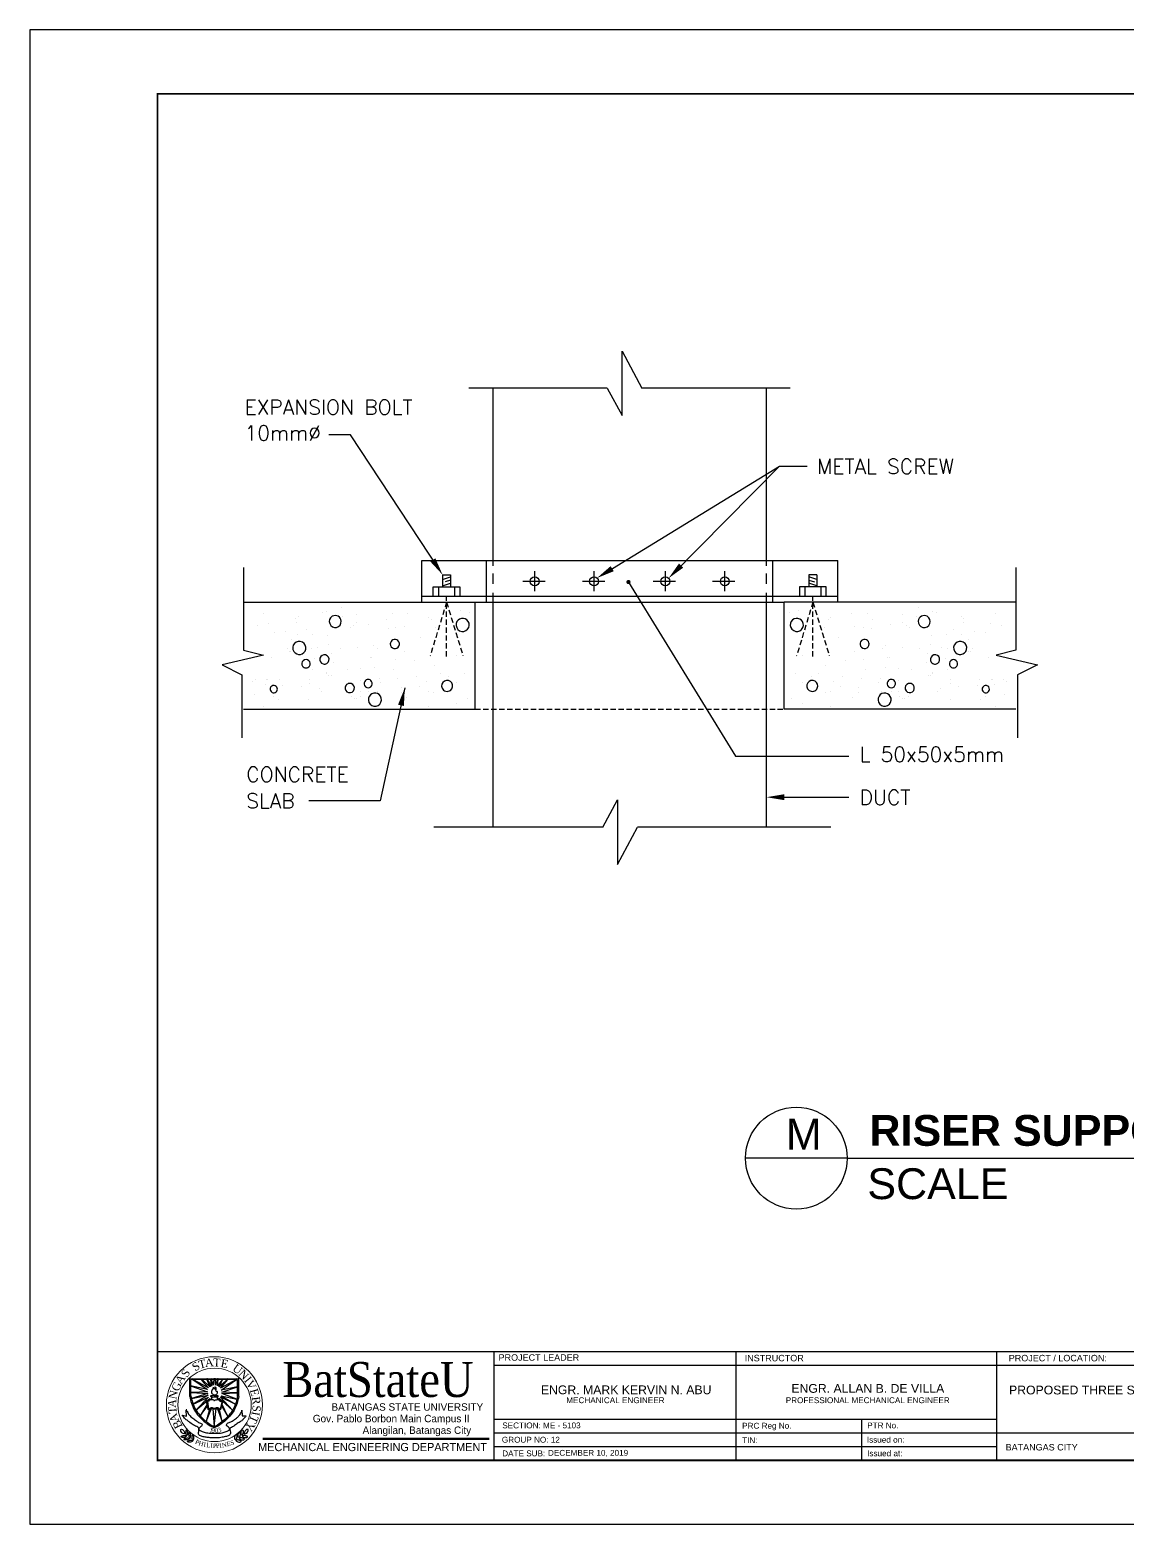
# Model space of a CAD drawing. Header units: millimetres. Extents: x 0 to 27402, y -2 to 21839.
# Drawn here: x -0.1 to 51.6, y 0.2 to 70.6 of the extents above; entities that cross this region are included whole.
import ezdxf
from ezdxf.enums import TextEntityAlignment as Align

# ---------------------------------------------------------------- set-up
doc = ezdxf.new("R2010")
doc.units = ezdxf.units.MM
doc.linetypes.add('HIDDEN', pattern=[0.375, 0.25, -0.125])
for name, color, linetype in [('.1', 1, 'Continuous'), ('HIDDEN', 3, 'HIDDEN'), ('M-NOX-2', 2, 'Continuous'), ('M1', 4, 'Continuous'), ('M2', 2, 'Continuous'), ('M3', 3, 'Continuous'), ('M4', 4, 'Continuous'), ('SHEET', 3, 'Continuous'), ('text', 7, 'Continuous')]:
    doc.layers.add(name, color=color, linetype=linetype)
for name, color, linetype, lineweight in [('stair', 134, 'Continuous', 0), ('texts', 2, 'Continuous', 18), ('WALL', 4, 'Continuous', 30)]:
    doc.layers.add(name, color=color, linetype=linetype, lineweight=lineweight)
doc.styles.add('arial', font='arial.ttf')
doc.styles.add('CGOTHIC', font='GOTHIC.TTF')
doc.styles.add('GARAMOND', font='GARA.TTF')
doc.styles.add('S', font='ROMANS.SHX')
doc.styles.get("Standard").update_dxf_attribs({"font": 'arial.ttf'})

# ---------------------------------------------------------------- blocks, each defined once
blk = doc.blocks.new('AR-1')
blk.add_lwpolyline([(0, 0, 0, 1, 0), (-3, 0, 1, 1, 0)], format="xyseb")

msp = doc.modelspace()

# ---------------------------------------------------------------- linework, layer by layer
at = {"layer": '.1', "color": 0}
for p, q in [((99.163, 70.553), (-0.113, 70.553)), ((-0.113, 70.553), (-0.113, 0.157)), ((-0.113, 0.157), (99.163, 0.157))]:
    msp.add_line(p, q, dxfattribs=at)
at = {"layer": '.1', "linetype": 'Continuous', "ltscale": 0.5}
msp.add_line((33.159, 8.286), (33.159, 3.165), dxfattribs=at)
for p, q in [((38.402, 17.397), (33.606, 17.397)), ((38.402, 17.397), (66.117, 17.397)), ((7.43, 6.163), (7.43, 7.03)), ((8.255, 6.494), (7.457, 6.667)), ((7.457, 6.667), (8.255, 6.391)), ((7.479, 6.198), (7.479, 6.967)), ((8.255, 6.391), (7.506, 6.358)), ((7.506, 6.358), (8.276, 6.304)), ((8.309, 6.57), (7.571, 6.967)), ((7.571, 6.967), (8.255, 6.494)), ((8.01, 6.967), (7.978, 6.933)), ((7.978, 6.933), (8.309, 6.57)), ((8.369, 6.624), (8.01, 6.967)), ((8.26, 6.967), (8.233, 6.967)), ((8.233, 6.967), (8.369, 6.624)), ((8.45, 6.662), (8.26, 6.967)), ((8.45, 6.967), (8.392, 6.949)), ((8.392, 6.949), (8.45, 6.662)), ((8.531, 6.705), (8.45, 6.967)), ((8.553, 6.967), (8.531, 6.705)), ((8.629, 6.967), (8.553, 6.967)), ((8.727, 6.967), (8.629, 6.711)), ((8.629, 6.711), (8.629, 6.967)), ((8.965, 6.967), (8.727, 6.673)), ((8.727, 6.673), (8.765, 6.967)), ((8.765, 6.967), (8.727, 6.967)), ((9.215, 6.967), (8.808, 6.618)), ((8.808, 6.618), (8.965, 6.967)), ((9.627, 6.967), (8.868, 6.564)), ((8.868, 6.564), (9.215, 6.967)), ((8.906, 6.461), (9.627, 6.967)), ((9.677, 6.629), (8.906, 6.461)), ((8.927, 6.38), (9.677, 6.629)), ((9.677, 6.347), (8.927, 6.38)), ((8.938, 6.304), (9.677, 6.347)), ((9.677, 6.191), (9.677, 6.967)), ((9.726, 6.163), (9.741, 7.025)), ((8.276, 6.304), (7.505, 6.069)), ((7.505, 6.069), (8.282, 6.239)), ((8.282, 6.239), (7.58, 5.808)), ((7.58, 5.808), (8.309, 6.141)), ((8.309, 6.141), (7.713, 5.532)), ((7.713, 5.532), (8.363, 6.076)), ((8.227, 5.772), (7.916, 5.257)), ((7.916, 5.257), (8.238, 5.691)), ((8.193, 5.934), (8.271, 5.579)), ((8.253, 5.927), (8.311, 5.596)), ((8.439, 6.149), (8.439, 6.048)), ((8.719, 6.137), (8.719, 6.036)), ((9.435, 5.52), (8.803, 6.092)), ((8.929, 5.898), (8.848, 5.59)), ((9.574, 5.802), (8.868, 6.141)), ((8.868, 6.141), (9.435, 5.52)), ((8.88, 5.573), (8.975, 5.937)), ((8.906, 6.206), (9.574, 5.802)), ((8.906, 6.206), (9.643, 6.038)), ((8.911, 5.724), (9.215, 5.23)), ((9.643, 6.038), (8.938, 6.304)), ((9.215, 5.23), (8.944, 5.794)), ((7.083, 5.284), (7.267, 5.246)), ((7.267, 5.246), (7.256, 5.522)), ((8.198, 4.993), (8.445, 5.61)), ((8.352, 5.556), (8.198, 4.993)), ((8.51, 5.593), (8.578, 4.756)), ((8.578, 4.756), (8.662, 5.599)), ((8.732, 5.593), (8.951, 4.988)), ((8.951, 4.988), (8.83, 5.561)), ((9.875, 5.524), (9.886, 5.254)), ((9.886, 5.254), (10.066, 5.26))]:
    msp.add_line(p, q)
msp.add_circle((36.004, 17.397), 2.398)
at = {"start_tangent": (-1, 0)}
msp.add_spline([(8.571, 6.238), (8.502, 6.275), (8.466, 6.332), (8.466, 6.394), (8.466, 6.442), (8.481, 6.468), (8.495, 6.516), (8.517, 6.511), (8.524, 6.559), (8.539, 6.595), (8.558, 6.568), (8.595, 6.535), (8.624, 6.535), (8.621, 6.573), (8.608, 6.608), (8.611, 6.62), (8.645, 6.59), (8.645, 6.562), (8.651, 6.536), (8.651, 6.507), (8.641, 6.463), (8.667, 6.422), (8.7, 6.423), (8.72, 6.37), (8.714, 6.327), (8.683, 6.268), (8.653, 6.243), (8.615, 6.236), (8.57, 6.236), (8.572, 6.236)], degree=3, dxfattribs=at)
for points in [[(7.43, 6.163), (7.5, 5.863), (7.647, 5.526), (7.847, 5.244), (8.249, 4.881), (8.52, 4.724), (8.575, 4.708)], [(7.479, 6.198), (7.549, 5.897), (7.696, 5.561), (7.896, 5.279), (8.298, 4.916), (8.569, 4.758), (8.624, 4.742)], [(8.193, 5.934), (8.192, 5.973), (8.249, 5.981), (8.311, 6.005), (8.387, 6.042), (8.439, 6.048), (8.439, 6.071)], [(8.311, 5.596), (8.366, 5.596), (8.375, 5.619), (8.413, 5.64), (8.477, 5.654), (8.538, 5.625), (8.575, 5.619), (8.625, 5.622), (8.662, 5.64), (8.717, 5.645), (8.752, 5.643), (8.784, 5.619), (8.801, 5.605), (8.848, 5.59)], [(9.677, 6.198), (9.606, 5.897), (9.46, 5.561), (9.259, 5.279), (8.857, 4.916), (8.586, 4.758), (8.532, 4.742)], [(9.726, 6.163), (9.655, 5.863), (9.509, 5.526), (9.308, 5.244), (8.906, 4.881), (8.635, 4.724), (8.581, 4.708)], [(8.973, 5.932), (8.961, 5.976), (8.9, 5.961), (8.865, 5.979), (8.839, 6.01), (8.802, 6.034), (8.77, 6.057), (8.719, 6.057)], [(8.271, 5.579), (8.32, 5.543), (8.372, 5.556), (8.407, 5.593), (8.445, 5.61), (8.497, 5.61), (8.538, 5.601), (8.578, 5.581), (8.645, 5.595), (8.685, 5.607), (8.732, 5.593), (8.83, 5.561), (8.88, 5.573)], [(7.164, 4.416), (7.055, 4.455), (7.005, 4.532), (6.999, 4.609), (7.008, 4.622), (7.075, 4.615), (7.142, 4.555), (7.168, 4.497), (7.176, 4.442), (7.176, 4.414), (7.169, 4.414), (7.155, 4.429), (7.153, 4.429)], [(7.27, 4.304), (7.208, 4.258), (7.121, 4.239), (7.066, 4.241), (7.023, 4.268), (7.021, 4.285), (7.063, 4.312), (7.105, 4.328), (7.157, 4.336), (7.177, 4.342), (7.216, 4.331), (7.267, 4.303), (7.269, 4.297)], [(7.408, 4.186), (7.347, 4.139), (7.259, 4.121), (7.204, 4.123), (7.161, 4.149), (7.159, 4.167), (7.202, 4.194), (7.244, 4.209), (7.295, 4.217), (7.315, 4.223), (7.354, 4.213), (7.405, 4.185), (7.407, 4.178)], [(7.297, 4.341), (7.325, 4.413), (7.318, 4.502), (7.301, 4.554), (7.263, 4.589), (7.246, 4.585), (7.232, 4.537), (7.228, 4.492), (7.235, 4.441), (7.235, 4.42), (7.256, 4.385), (7.297, 4.344), (7.304, 4.344)], [(7.436, 4.222), (7.463, 4.294), (7.456, 4.384), (7.439, 4.436), (7.401, 4.47), (7.384, 4.466), (7.37, 4.418), (7.367, 4.374), (7.374, 4.322), (7.374, 4.301), (7.394, 4.267), (7.436, 4.226), (7.442, 4.226)], [(7.587, 4.115), (7.614, 4.187), (7.607, 4.277), (7.59, 4.328), (7.552, 4.363), (7.535, 4.359), (7.521, 4.311), (7.518, 4.266), (7.525, 4.215), (7.525, 4.194), (7.545, 4.16), (7.587, 4.118), (7.594, 4.118)], [(9.565, 4.132), (9.54, 4.205), (9.551, 4.294), (9.57, 4.345), (9.609, 4.378), (9.626, 4.373), (9.638, 4.325), (9.64, 4.28), (9.631, 4.229), (9.63, 4.208), (9.608, 4.175), (9.565, 4.135), (9.558, 4.135)], [(9.72, 4.232), (9.696, 4.306), (9.706, 4.395), (9.726, 4.446), (9.765, 4.478), (9.782, 4.474), (9.794, 4.426), (9.795, 4.381), (9.786, 4.329), (9.785, 4.309), (9.763, 4.275), (9.72, 4.236), (9.713, 4.236)], [(9.746, 4.195), (9.805, 4.146), (9.892, 4.123), (9.947, 4.123), (9.992, 4.148), (9.994, 4.165), (9.953, 4.194), (9.911, 4.212), (9.86, 4.222), (9.841, 4.228), (9.801, 4.22), (9.749, 4.194), (9.747, 4.187)], [(9.863, 4.345), (9.839, 4.418), (9.849, 4.508), (9.869, 4.558), (9.908, 4.591), (9.925, 4.587), (9.937, 4.538), (9.938, 4.493), (9.929, 4.442), (9.928, 4.422), (9.906, 4.388), (9.863, 4.348), (9.856, 4.349)], [(9.889, 4.308), (9.948, 4.258), (10.035, 4.236), (10.09, 4.236), (10.135, 4.261), (10.137, 4.278), (10.096, 4.307), (10.054, 4.324), (10.003, 4.334), (9.984, 4.341), (9.944, 4.332), (9.892, 4.306), (9.89, 4.3)], [(9.999, 4.414), (10.11, 4.449), (10.163, 4.524), (10.173, 4.6), (10.164, 4.614), (10.097, 4.61), (10.028, 4.553), (9.999, 4.495), (9.989, 4.441), (9.988, 4.413), (9.994, 4.413), (10.009, 4.427), (10.011, 4.427)], [(7.56, 4.079), (7.498, 4.032), (7.41, 4.013), (7.356, 4.015), (7.312, 4.042), (7.31, 4.06), (7.353, 4.086), (7.395, 4.102), (7.446, 4.11), (7.466, 4.116), (7.505, 4.106), (7.556, 4.078), (7.558, 4.071)], [(9.59, 4.094), (9.65, 4.045), (9.737, 4.023), (9.791, 4.022), (9.836, 4.047), (9.838, 4.065), (9.797, 4.093), (9.756, 4.111), (9.705, 4.121), (9.685, 4.127), (9.646, 4.119), (9.594, 4.093), (9.591, 4.086)]]:
    msp.add_spline(points, degree=3)
for points, end_tangent in [([(8.253, 5.927), (8.329, 5.967), (8.381, 6.014), (8.433, 6.028), (8.485, 6.034), (8.538, 6.014), (8.558, 5.987), (8.578, 5.973), (8.607, 5.999), (8.674, 6.014), (8.738, 6.025), (8.807, 5.993), (8.854, 5.947), (8.912, 5.927), (8.929, 5.935), (8.929, 5.898)], (0, -1)), ([(8.426, 6.218), (8.513, 6.214), (8.605, 6.21), (8.666, 6.211), (8.72, 6.217), (8.75, 6.215), (8.751, 6.186), (8.751, 6.162), (8.74, 6.14), (8.715, 6.137), (8.665, 6.132), (8.577, 6.132), (8.472, 6.13), (8.446, 6.145), (8.416, 6.164), (8.424, 6.22), (8.424, 6.226)], (-1, 0))]:
    msp.add_spline(points, degree=3, dxfattribs=dict(end_tangent=end_tangent))
for points, knots in [([(10.066, 5.26), (10.07, 5.26), (10.095, 5.255), (9.957, 5.126), (9.873, 5.015), (9.7, 4.92), (9.541, 4.813), (9.425, 4.719), (9.3, 4.678), (9.325, 4.548), (9.356, 4.444), (9.283, 4.316), (9.131, 4.288), (8.933, 4.236), (8.69, 4.218), (8.453, 4.212), (8.241, 4.244), (8.055, 4.264), (7.921, 4.312), (7.848, 4.367), (7.822, 4.417), (7.843, 4.505), (7.862, 4.593), (7.832, 4.744), (7.616, 4.789), (7.452, 4.928), (7.3, 5.046), (7.169, 5.135), (7.125, 5.222), (7.053, 5.29), (7.081, 5.286), (7.111, 5.279)], [1.525096, 1.525096, 1.525096, 1.525096, 1.532073, 1.584612, 1.633558, 1.698069, 1.768711, 1.823631, 1.856154, 1.874433, 1.942755, 1.959564, 2.013837, 2.081716, 2.168665, 2.253261, 2.318126, 2.380396, 2.439479, 2.4572, 2.470092, 2.492272, 2.543518, 2.560297, 2.639259, 2.721631, 2.780104, 2.832648, 2.871086, 2.885372, 2.911145, 2.911145, 2.911145, 2.911145]), ([(7.272, 5.551), (7.222, 5.551), (7.345, 5.388), (7.402, 5.275), (7.558, 5.136), (7.733, 5.034), (7.847, 4.918), (8.03, 4.889), (7.987, 4.796), (7.939, 4.746), (7.876, 4.708), (7.826, 4.61), (7.981, 4.522), (8.158, 4.471), (8.376, 4.433), (8.555, 4.436), (8.766, 4.432), (9.001, 4.46), (9.196, 4.539), (9.302, 4.602), (9.303, 4.671), (9.245, 4.712), (9.209, 4.763), (9.143, 4.798), (9.163, 4.866), (9.223, 4.938), (9.361, 4.96), (9.505, 5.062), (9.641, 5.156), (9.743, 5.259), (9.806, 5.353), (9.861, 5.423), (9.875, 5.512), (9.875, 5.524)], [0, 0, 0, 0, 0.050157, 0.09733, 0.169415, 0.238469, 0.297382, 0.34519, 0.361609, 0.384753, 0.415402, 0.43521, 0.480082, 0.549086, 0.637593, 0.692397, 0.728181, 0.847546, 0.920378, 0.94488, 0.959291, 0.979722, 1.010309, 1.023969, 1.046254, 1.066064, 1.119081, 1.173808, 1.241086, 1.282544, 1.318293, 1.350594, 1.379885, 1.379885, 1.379885, 1.379885]), ([(7.256, 5.545), (7.261, 5.55), (7.269, 5.554), (7.282, 5.553), (7.284, 5.553)], [3.04846765, 3.04846765, 3.04846765, 3.04846765, 3.05886904, 3.06079098, 3.06079098, 3.06079098, 3.06079098]), ([(8.551, 5.088), (8.563, 5.086), (8.584, 5.083), (8.599, 5.084), (8.611, 5.088)], [0, 0, 0, 0, 0.01145534, 0.02007474, 0.02007474, 0.02007474, 0.02007474]), ([(8.551, 5.067), (8.563, 5.065), (8.584, 5.062), (8.599, 5.064), (8.611, 5.067)], [0, 0, 0, 0, 0.01145534, 0.02007474, 0.02007474, 0.02007474, 0.02007474]), ([(8.556, 5.019), (8.566, 5.02), (8.583, 5.023), (8.596, 5.022), (8.604, 5.02)], [0.00178548, 0.00178548, 0.00178548, 0.00178548, 0.01145534, 0.01823656, 0.01823656, 0.01823656, 0.01823656]), ([(8.558, 4.998), (8.568, 5), (8.583, 5.002), (8.595, 5.001), (8.602, 5)], [0.00231179, 0.00231179, 0.00231179, 0.00231179, 0.01145534, 0.0176246, 0.0176246, 0.0176246, 0.0176246])]:
    msp.add_open_spline(points, degree=3, knots=knots)
at = {"layer": 'HIDDEN'}
for p, q in [((19.523, 41.029), (19.523, 43.871)), ((36.787, 41.029), (36.787, 43.871)), ((19.523, 43.591), (18.754, 41.067)), ((19.523, 43.591), (20.291, 41.067)), ((36.787, 43.591), (36.019, 41.067)), ((36.787, 43.591), (37.555, 41.067)), ((20.875, 38.551), (35.435, 38.551))]:
    msp.add_line(p, q, dxfattribs=at)
at = {"layer": 'M1'}
for p, q in [((27.794, 52.38), (27.794, 55.421)), ((27.794, 55.421), (28.729, 53.671)), ((27.092, 53.671), (20.565, 53.671)), ((27.092, 53.671), (27.794, 52.38)), ((35.712, 53.671), (28.729, 53.671)), ((14.993, 51.477), (13.975, 51.477)), ((19.184, 45.112), (14.993, 51.477)), ((26.85, 44.876), (35.213, 49.996)), ((30.181, 44.917), (35.213, 49.996)), ((35.213, 49.996), (36.515, 49.996)), ((9.955, 45.231), (9.955, 41.335)), ((46.355, 45.231), (46.355, 41.335)), ((19.338, 44.879), (19.338, 44.319)), ((19.338, 44.879), (19.707, 44.879)), ((19.338, 44.664), (19.707, 44.784)), ((19.338, 44.362), (19.707, 44.482)), ((19.708, 44.621), (19.451, 44.545)), ((19.707, 44.879), (19.707, 44.319)), ((24.168, 44.571), (23.116, 44.571)), ((23.675, 44.102), (23.675, 45.053)), ((26.982, 44.571), (25.929, 44.571)), ((26.475, 44.102), (26.475, 45.053)), ((28.095, 44.541), (33.146, 36.336)), ((30.315, 44.571), (29.263, 44.571)), ((29.835, 44.102), (29.835, 45.053)), ((33.103, 44.571), (32.05, 44.571)), ((32.635, 44.102), (32.635, 45.053)), ((36.971, 44.879), (36.602, 44.879)), ((36.602, 44.879), (36.602, 44.319)), ((36.971, 44.664), (36.602, 44.784)), ((36.602, 44.621), (36.858, 44.545)), ((36.971, 44.362), (36.602, 44.482)), ((36.971, 44.879), (36.971, 44.319)), ((18.355, 43.871), (37.955, 43.871)), ((18.893, 43.871), (18.893, 44.319)), ((18.893, 44.319), (20.153, 44.319)), ((19.143, 44.319), (19.143, 43.871)), ((19.902, 44.319), (19.902, 43.871)), ((20.153, 44.319), (20.153, 43.863)), ((37.417, 44.319), (36.157, 44.319)), ((36.157, 44.319), (36.157, 43.863)), ((36.407, 44.319), (36.407, 43.871)), ((37.166, 44.319), (37.166, 43.871)), ((37.417, 43.871), (37.417, 44.319)), ((10.909, 43.048), (10.909, 43.048)), ((13.693, 43.123), (13.693, 43.123)), ((13.873, 43.161), (13.873, 43.161)), ((14.565, 43.341), (14.565, 43.341)), ((15.283, 43.007), (15.283, 43.007)), ((16.966, 43.048), (16.966, 43.048)), ((17.682, 43.08), (17.682, 43.08)), ((20.19, 43.178), (20.19, 43.178)), ((20.613, 43.113), (20.613, 43.113)), ((20.875, 43.591), (35.435, 43.591)), ((35.696, 43.113), (35.696, 43.113)), ((36.119, 43.178), (36.119, 43.178)), ((38.627, 43.08), (38.627, 43.08)), ((39.343, 43.048), (39.343, 43.048)), ((41.026, 43.007), (41.026, 43.007)), ((41.744, 43.341), (41.744, 43.341)), ((42.436, 43.161), (42.436, 43.161)), ((42.616, 43.123), (42.616, 43.123)), ((45.4, 43.048), (45.4, 43.048)), ((10.616, 42.494), (10.616, 42.494)), ((11.155, 42.609), (11.155, 42.609)), ((12.424, 42.828), (12.424, 42.828)), ((12.437, 42.622), (12.437, 42.622)), ((12.539, 42.917), (12.539, 42.917)), ((12.911, 42.301), (12.911, 42.301)), ((14.629, 42.93), (14.629, 42.93)), ((14.975, 42.404), (14.975, 42.404)), ((15.129, 42.507), (15.129, 42.507)), ((15.283, 42.622), (15.283, 42.622)), ((15.859, 42.526), (15.859, 42.526)), ((16.705, 42.787), (16.705, 42.787)), ((16.771, 42.363), (16.771, 42.363)), ((17.129, 42.396), (17.129, 42.396)), ((17.552, 42.461), (17.552, 42.461)), ((18.692, 42.852), (18.692, 42.852)), ((18.79, 42.787), (18.79, 42.787)), ((18.985, 42.396), (18.985, 42.396)), ((37.324, 42.396), (37.324, 42.396)), ((37.52, 42.787), (37.52, 42.787)), ((37.617, 42.852), (37.617, 42.852)), ((38.757, 42.461), (38.757, 42.461)), ((39.18, 42.396), (39.18, 42.396)), ((39.539, 42.363), (39.539, 42.363)), ((39.604, 42.787), (39.604, 42.787)), ((40.451, 42.526), (40.451, 42.526)), ((41.026, 42.622), (41.026, 42.622)), ((41.18, 42.507), (41.18, 42.507)), ((41.334, 42.404), (41.334, 42.404)), ((41.68, 42.93), (41.68, 42.93)), ((43.398, 42.301), (43.398, 42.301)), ((43.77, 42.917), (43.77, 42.917)), ((43.872, 42.622), (43.872, 42.622)), ((43.885, 42.828), (43.885, 42.828)), ((45.155, 42.609), (45.155, 42.609)), ((45.694, 42.494), (45.694, 42.494)), ((11.397, 42.168), (11.397, 42.168)), ((11.924, 42.211), (11.924, 42.211)), ((12.193, 41.839), (12.193, 41.839)), ((12.501, 42.057), (12.501, 42.057)), ((13.206, 42.083), (13.206, 42.083)), ((13.911, 42.006), (13.911, 42.006)), ((13.963, 41.583), (13.963, 41.583)), ((16.087, 41.549), (16.087, 41.549)), ((18.301, 41.94), (18.301, 41.94)), ((38.008, 41.94), (38.008, 41.94)), ((40.223, 41.549), (40.223, 41.549)), ((42.347, 41.583), (42.347, 41.583)), ((42.398, 42.006), (42.398, 42.006)), ((43.103, 42.083), (43.103, 42.083)), ((43.808, 42.057), (43.808, 42.057)), ((44.116, 41.839), (44.116, 41.839)), ((44.385, 42.211), (44.385, 42.211)), ((44.912, 42.168), (44.912, 42.168)), ((10.891, 41.102), (8.944, 40.634)), ((9.955, 41.335), (10.891, 41.102)), ((11.267, 40.962), (11.267, 40.962)), ((12.014, 41.428), (12.014, 41.428)), ((12.116, 41.287), (12.116, 41.287)), ((12.18, 41.249), (12.18, 41.249)), ((13.168, 41.403), (13.168, 41.403)), ((13.283, 40.928), (13.283, 40.928)), ((13.463, 41.441), (13.463, 41.441)), ((14.104, 41.185), (14.104, 41.185)), ((14.524, 41.386), (14.524, 41.386)), ((15.305, 41.451), (15.305, 41.451)), ((15.924, 40.979), (15.924, 40.979)), ((16.001, 40.966), (16.001, 40.966)), ((16.25, 41.418), (16.25, 41.418)), ((17.129, 40.897), (17.129, 40.897)), ((17.552, 41.255), (17.552, 41.255)), ((18.008, 40.864), (18.008, 40.864)), ((19.995, 41.06), (19.995, 41.06)), ((36.315, 41.06), (36.315, 41.06)), ((38.301, 40.864), (38.301, 40.864)), ((38.757, 41.255), (38.757, 41.255)), ((39.18, 40.897), (39.18, 40.897)), ((40.06, 41.418), (40.06, 41.418)), ((40.308, 40.966), (40.308, 40.966)), ((40.385, 40.979), (40.385, 40.979)), ((41.004, 41.451), (41.004, 41.451)), ((41.786, 41.386), (41.786, 41.386)), ((42.206, 41.185), (42.206, 41.185)), ((42.847, 41.441), (42.847, 41.441)), ((43.026, 40.928), (43.026, 40.928)), ((43.142, 41.403), (43.142, 41.403)), ((44.129, 41.249), (44.129, 41.249)), ((44.193, 41.287), (44.193, 41.287)), ((44.296, 41.428), (44.296, 41.428)), ((45.042, 40.962), (45.042, 40.962)), ((46.355, 41.335), (45.419, 41.102)), ((45.419, 41.102), (47.365, 40.634)), ((8.944, 40.634), (9.878, 40.167)), ((9.878, 40.167), (9.878, 37.206)), ((13.193, 40.44), (13.193, 40.44)), ((13.886, 40.286), (13.886, 40.286)), ((13.886, 40.235), (13.886, 40.235)), ((13.963, 40.145), (13.963, 40.145)), ((14.078, 40.158), (14.078, 40.158)), ((14.193, 40.761), (14.193, 40.761)), ((14.86, 40.414), (14.86, 40.414)), ((15.488, 40.466), (15.488, 40.466)), ((16.104, 40.491), (16.104, 40.491)), ((17.031, 40.44), (17.031, 40.44)), ((18.952, 40.603), (18.952, 40.603)), ((19.246, 40.245), (19.246, 40.245)), ((20.353, 40.245), (20.353, 40.245)), ((35.957, 40.245), (35.957, 40.245)), ((37.064, 40.245), (37.064, 40.245)), ((37.357, 40.603), (37.357, 40.603)), ((39.278, 40.44), (39.278, 40.44)), ((40.206, 40.491), (40.206, 40.491)), ((40.821, 40.466), (40.821, 40.466)), ((41.449, 40.414), (41.449, 40.414)), ((42.116, 40.761), (42.116, 40.761)), ((42.231, 40.158), (42.231, 40.158)), ((42.347, 40.145), (42.347, 40.145)), ((42.424, 40.286), (42.424, 40.286)), ((42.424, 40.235), (42.424, 40.235)), ((43.116, 40.44), (43.116, 40.44)), ((47.365, 40.634), (46.431, 40.167)), ((46.431, 40.167), (46.431, 37.206)), ((10.398, 39.863), (10.398, 39.863)), ((10.527, 39.952), (10.527, 39.952)), ((10.988, 39.721), (10.988, 39.721)), ((11.039, 39.952), (11.039, 39.952)), ((11.103, 39.965), (11.103, 39.965)), ((11.655, 39.94), (11.655, 39.94)), ((11.77, 39.657), (11.77, 39.657)), ((12.667, 39.625), (12.667, 39.625)), ((13.052, 39.952), (13.052, 39.952)), ((13.052, 39.747), (13.052, 39.747)), ((13.527, 39.503), (13.527, 39.503)), ((15.475, 39.914), (15.475, 39.914)), ((16.347, 40.017), (16.347, 40.017)), ((17.555, 39.552), (16.393, 34.236)), ((16.411, 39.786), (16.411, 39.786)), ((17.226, 39.984), (17.226, 39.984)), ((17.389, 39.56), (17.389, 39.56)), ((18.106, 40.082), (18.106, 40.082)), ((18.236, 39.625), (18.236, 39.625)), ((18.562, 39.854), (18.562, 39.854)), ((19.604, 40.082), (19.604, 40.082)), ((19.995, 39.788), (19.995, 39.788)), ((36.315, 39.788), (36.315, 39.788)), ((36.706, 40.082), (36.706, 40.082)), ((37.748, 39.854), (37.748, 39.854)), ((38.073, 39.625), (38.073, 39.625)), ((38.204, 40.082), (38.204, 40.082)), ((38.92, 39.56), (38.92, 39.56)), ((39.083, 39.984), (39.083, 39.984)), ((39.898, 39.786), (39.898, 39.786)), ((39.962, 40.017), (39.962, 40.017)), ((40.834, 39.914), (40.834, 39.914)), ((42.783, 39.503), (42.783, 39.503)), ((43.257, 39.952), (43.257, 39.952)), ((43.257, 39.747), (43.257, 39.747)), ((43.642, 39.625), (43.642, 39.625)), ((44.539, 39.657), (44.539, 39.657)), ((44.654, 39.94), (44.654, 39.94)), ((45.206, 39.965), (45.206, 39.965)), ((45.27, 39.952), (45.27, 39.952)), ((45.321, 39.721), (45.321, 39.721)), ((45.783, 39.952), (45.783, 39.952)), ((45.911, 39.863), (45.911, 39.863)), ((10.485, 39.234), (10.485, 39.234)), ((11.373, 39.144), (11.373, 39.144)), ((11.603, 39.028), (11.603, 39.028)), ((13.026, 39.006), (13.026, 39.006)), ((13.629, 39.362), (13.629, 39.362)), ((15.027, 39.131), (15.027, 39.131)), ((15.193, 39.067), (15.193, 39.067)), ((15.296, 39.041), (15.296, 39.041)), ((15.45, 39.131), (15.45, 39.131)), ((15.488, 39.362), (15.488, 39.362)), ((15.834, 39.375), (15.834, 39.375)), ((16.27, 39.388), (16.27, 39.388)), ((17.389, 39.332), (17.389, 39.332)), ((17.65, 39.104), (17.65, 39.104)), ((18.692, 39.397), (18.692, 39.397)), ((18.92, 39.332), (18.92, 39.332)), ((19.995, 38.811), (19.995, 38.811)), ((20.516, 39.039), (20.516, 39.039)), ((35.794, 39.039), (35.794, 39.039)), ((36.315, 38.811), (36.315, 38.811)), ((37.389, 39.332), (37.389, 39.332)), ((37.617, 39.397), (37.617, 39.397)), ((38.659, 39.104), (38.659, 39.104)), ((38.92, 39.332), (38.92, 39.332)), ((40.039, 39.388), (40.039, 39.388)), ((40.475, 39.375), (40.475, 39.375)), ((40.821, 39.362), (40.821, 39.362)), ((40.86, 39.131), (40.86, 39.131)), ((41.013, 39.041), (41.013, 39.041)), ((41.116, 39.067), (41.116, 39.067)), ((41.283, 39.131), (41.283, 39.131)), ((42.68, 39.362), (42.68, 39.362)), ((43.284, 39.006), (43.284, 39.006)), ((44.706, 39.028), (44.706, 39.028)), ((44.937, 39.144), (44.937, 39.144)), ((45.824, 39.234), (45.824, 39.234)), ((10.898, 38.682), (10.898, 38.682)), ((18.692, 38.68), (18.692, 38.68)), ((37.617, 38.68), (37.617, 38.68)), ((45.411, 38.682), (45.411, 38.682)), ((33.146, 36.336), (38.481, 36.336)), ((16.393, 34.236), (13.037, 34.236)), ((26.882, 32.984), (27.584, 34.274)), ((27.584, 34.274), (27.584, 31.233)), ((34.875, 34.403), (38.479, 34.403)), ((26.882, 32.984), (18.922, 32.984)), ((27.584, 31.233), (28.519, 32.984)), ((37.638, 32.984), (28.519, 32.984))]:
    msp.add_line(p, q, dxfattribs=at)
at = {"layer": 'M1', "const_width": 0.098}
msp.add_lwpolyline([(28.046, 44.541, 1), (28.144, 44.541, 1)], format="xyb", close=True, dxfattribs=at)
at = {"layer": 'M1'}
for centre in [(23.675, 44.571), (26.475, 44.571), (29.835, 44.571), (32.635, 44.571)]:
    msp.add_circle(centre, 0.21, dxfattribs=at)
for centre, radius, start, end in [((14.278, 42.681), 0.282, 3.28864, 120.06676), ((42.031, 42.681), 0.282, 59.93324, 176.71136), ((14.278, 42.681), 0.282, 120.06676, 3.28864), ((20.281, 42.522), 0.31, 167.45887, 32.49611), ((20.281, 42.522), 0.31, 32.49611, 167.45887), ((36.029, 42.522), 0.31, 147.50389, 12.54113), ((36.029, 42.522), 0.31, 12.54113, 147.50389), ((42.031, 42.681), 0.282, 176.71136, 59.93324), ((12.584, 41.437), 0.31, 347.45887, 212.49611), ((17.088, 41.621), 0.216, 48.9268, 180), ((17.088, 41.621), 0.216, 180, 48.9268), ((39.221, 41.621), 0.216, 131.0732, 0), ((39.221, 41.621), 0.216, 0, 131.0732), ((43.726, 41.437), 0.31, 327.50389, 192.54113), ((12.584, 41.437), 0.31, 212.49611, 347.45887), ((12.899, 40.687), 0.196, 326.26945, 213.73055), ((13.768, 40.893), 0.219, 346.84425, 253.73851), ((13.768, 40.893), 0.219, 253.73851, 346.84425), ((42.542, 40.893), 0.219, 286.26149, 193.15575), ((42.542, 40.893), 0.219, 193.15575, 286.26149), ((43.41, 40.687), 0.196, 326.26945, 213.73055), ((43.726, 41.437), 0.31, 192.54113, 327.50389), ((12.899, 40.687), 0.196, 213.73055, 326.26945), ((43.41, 40.687), 0.196, 213.73055, 326.26945), ((11.378, 39.495), 0.172, 82.26373, 244.36618), ((11.378, 39.495), 0.172, 244.36618, 82.26373), ((14.961, 39.547), 0.219, 166.84425, 73.73851), ((14.961, 39.547), 0.219, 73.73851, 166.84425), ((15.83, 39.752), 0.196, 146.26945, 33.73055), ((15.83, 39.752), 0.196, 33.73055, 146.26945), ((19.55, 39.647), 0.261, 306.47293, 205.43029), ((19.55, 39.647), 0.261, 205.43029, 306.47293), ((36.759, 39.647), 0.261, 334.56971, 233.52707), ((36.759, 39.647), 0.261, 233.52707, 334.56971), ((40.48, 39.752), 0.196, 146.26945, 33.73055), ((40.48, 39.752), 0.196, 33.73055, 146.26945), ((41.348, 39.547), 0.219, 106.26149, 13.15575), ((41.348, 39.547), 0.219, 13.15575, 106.26149), ((44.932, 39.495), 0.172, 97.73627, 295.63382), ((44.932, 39.495), 0.172, 295.63382, 97.73627), ((16.145, 39.002), 0.31, 167.45887, 32.49611), ((16.145, 39.002), 0.31, 32.49611, 167.45887), ((40.164, 39.002), 0.31, 147.50389, 12.54113), ((40.164, 39.002), 0.31, 12.54113, 147.50389)]:
    msp.add_arc(centre, radius, start, end, dxfattribs=at)
msp.add_solid([(17.238, 38.761), (17.512, 38.701), (17.555, 39.552)], dxfattribs=at)
at = {"layer": 'M2'}
for p, q in [((18.355, 43.591), (18.355, 45.551)), ((18.355, 45.551), (37.955, 45.551)), ((21.409, 43.591), (21.409, 45.551)), ((21.715, 45.307), (21.715, 45.551)), ((34.595, 45.307), (34.595, 45.551)), ((34.9, 43.591), (34.9, 45.551)), ((37.955, 43.591), (37.955, 45.551)), ((21.715, 44.458), (21.715, 44.943)), ((34.595, 44.458), (34.595, 44.943)), ((21.715, 43.591), (21.715, 44.034)), ((34.595, 43.591), (34.595, 44.034))]:
    msp.add_line(p, q, dxfattribs=at)
at = {"layer": 'M3'}
for p, q in [((21.715, 45.551), (21.715, 53.671)), ((34.595, 45.551), (34.595, 53.671)), ((21.715, 32.984), (21.715, 43.591)), ((34.595, 32.984), (34.595, 43.591))]:
    msp.add_line(p, q, dxfattribs=at)
at = {"layer": 'M4'}
for p, q in [((9.955, 43.591), (20.875, 43.591)), ((20.875, 38.551), (20.875, 43.591)), ((46.355, 43.591), (35.435, 43.591)), ((35.435, 38.551), (35.435, 43.591)), ((9.955, 38.551), (20.875, 38.551)), ((46.355, 38.551), (35.435, 38.551))]:
    msp.add_line(p, q, dxfattribs=at)
at = {"layer": 'SHEET', "color": 1}
for p, q in [((5.904, 8.286), (96.154, 8.286)), ((21.75, 8.287), (21.75, 3.165)), ((21.75, 8.286), (21.75, 3.165)), ((33.159, 8.287), (33.159, 3.165)), ((33.159, 8.286), (33.159, 3.165)), ((45.45, 3.165), (45.45, 8.286)), ((21.75, 7.646), (78.321, 7.646)), ((21.75, 5.096), (45.45, 5.096)), ((39.083, 5.096), (39.083, 3.165)), ((21.75, 4.452), (57.226, 4.452)), ((21.75, 3.809), (32.084, 3.809)), ((21.75, 3.809), (45.45, 3.809)), ((33.159, 3.809), (43.493, 3.809))]:
    msp.add_line(p, q, dxfattribs=at)
at = {"layer": 'stair'}
for p, q in [((7.43, 7.03), (9.741, 7.025)), ((7.479, 6.967), (9.677, 6.967))]:
    msp.add_line(p, q, dxfattribs=at)
msp.add_circle((8.582, 5.78), 2.263, dxfattribs=at)
at = {"layer": 'stair', "lineweight": 20}
for centre, radius in [((8.582, 5.78), 2.263), ((8.59, 5.773), 1.728)]:
    msp.add_circle(centre, radius, dxfattribs=at)
at = {"layer": 'texts', "color": 85, "linetype": 'Continuous', "lineweight": 50}
msp.add_line((10.868, 4.174), (21.528, 4.174), dxfattribs=at)
at = {"layer": 'WALL', "color": 1, "linetype": 'Continuous', "const_width": 0.0853}
msp.add_lwpolyline([(5.904, 3.165), (96.154, 3.165), (96.154, 67.544), (5.904, 67.544)], close=True, dxfattribs=at)

# ---------------------------------------------------------------- block references
at = {"layer": 'M1', "xscale": 0.28, "yscale": 0.28, "zscale": 0.28}
for p, rotation in [((19.338, 44.879), 303.3621357037323), ((26.612, 44.73), 211.474954158452), ((29.984, 44.718), 225.2631921795794), ((34.595, 34.403), 180)]:
    msp.add_blockref('AR-1', p, dxfattribs=dict(at, rotation=rotation))

# ---------------------------------------------------------------- texts
at = {"attachment_point": 1, "style": 'arial'}
for s, width, insert, char_height in [('M', 0.03855, (35.509, 19.257), 1.452), ('{\\fArial|b1|i0|c0|p34;RISER SUPPORT DETAILS}', 43.36072, (39.451, 19.431), 1.45195), ('\\pxt21;SCALE                           NTS', 28.03408, (39.352, 16.921), 1.45195)]:
    msp.add_mtext_dynamic_manual_height_columns(s, width=width, gutter_width=1, heights=[0], dxfattribs=dict(at, insert=insert, char_height=char_height))
at = {"attachment_point": 1}
for s, insert, char_height, width, rotation in [('{\\fTimes New Roman|b0|i0|c0|p18;\\C1;S}', (7.476, 7.66), 0.37713, 29.67394, 33.23179), ('{\\fTimes New Roman|b0|i0|c0|p18;\\C1;T}', (7.792, 7.836), 0.37713, 29.67394, 14.44799), ('{\\fTimes New Roman|b0|i0|c0|p18;\\C1;A}', (8.115, 7.933), 0.37713, 29.67394, 5.71852), ('{\\fTimes New Roman|b0|i0|c0|p18;\\C1;T}', (8.532, 7.968), 0.37713, 0.3193, 356.81503), ('{\\fTimes New Roman|b0|i0|c0|p18;\\C1;E}', (8.928, 7.939), 0.37713, 29.67394, 348.69045), ('{\\fTimes New Roman|b0|i0|c0|p18;\\C1;A}', (6.703, 6.918), 0.37713, 29.67394, 56.11039), ('{\\fTimes New Roman|b0|i0|c0|p18;\\C1;S}', (6.978, 7.245), 0.37713, 29.67394, 56.11039), ('{\\fTimes New Roman|b0|i0|c0|p18;\\C1;U}', (9.62, 7.731), 0.37713, 29.67394, 323.50126), ('{\\fTimes New Roman|b0|i0|c0|p18;\\C1;N}', (9.957, 7.474), 0.37713, 29.67394, 314.13564), ('{\\fTimes New Roman|b0|i0|c0|p18;\\C1;I}', (10.257, 7.159), 0.37713, 29.67394, 308.6454), ('{\\fTimes New Roman|b0|i0|c0|p18;\\C1;N}', (6.414, 6.093), 0.37713, 29.67394, 77.56161), ('{\\fTimes New Roman|b0|i0|c0|p18;\\C1;G}', (6.538, 6.531), 0.37713, 29.67394, 65.93474), ('{\\fTimes New Roman|b0|i0|c0|p18;\\C1;V}', (10.388, 6.99), 0.37713, 29.67394, 298.20017), ('{\\fTimes New Roman|b0|i0|c0|p18;\\C1;E}', (10.613, 6.579), 0.37713, 29.67394, 285.47868), ('{\\fTimes New Roman|b0|i0|c0|p18;\\C1;A}', (6.384, 5.658), 0.37713, 29.67394, 85.53705), ('{\\fTimes New Roman|b0|i0|c0|p18;\\C1;T}', (6.434, 5.337), 0.37713, 29.67394, 94.26652), ('{\\fTimes New Roman|b0|i0|c0|p18;\\C1;R}', (10.721, 6.187), 0.37713, 29.67394, 276.19955), ('{\\fTimes New Roman|b0|i0|c0|p18;\\C1;S}', (10.768, 5.745), 0.37713, 29.67394, 266.05857), ('{\\fTimes New Roman|b0|i0|c0|p18;\\C1;A}', (6.569, 4.905), 0.37713, 29.67394, 110.36673), ('{\\fTimes New Roman|b0|i0|c0|p18;\\C1;B}', (6.75, 4.599), 0.37713, 29.67394, 115.18408), ('{\\fTimes New Roman|b0|i0|c0|p18;\\C1;T}', (10.68, 5.175), 0.37713, 29.67394, 245.97799), ('{\\fTimes New Roman|b0|i0|c0|p18;\\C1;I}', (10.727, 5.419), 0.37713, 29.67394, 259.8108), ('{\\fTimes New Roman|b0|i0|c0|p18;\\C1;1}', (8.367, 4.704), 0.21119, 29.67394, 350.69674), ('{\\fTimes New Roman|b0|i0|c0|p18;\\C1;9}', (8.449, 4.682), 0.21119, 29.67394, 359.89652), ('{\\fTimes New Roman|b0|i0|c0|p18;\\C1;0}', (8.605, 4.678), 0.21119, 29.67394, 359.89652), ('{\\fTimes New Roman|b0|i0|c0|p18;\\C1;3}', (8.72, 4.68), 0.21119, 29.67394, 14.57269), ('{\\fTimes New Roman|b0|i0|c0|p18;\\C1;Y}', (10.529, 4.823), 0.37713, 29.67394, 237.49398), ('{\\fTimes New Roman|b0|i0|c0|p18;\\C1;P}', (7.745, 4.16), 0.21119, 29.67394, 333.24497), ('{\\fTimes New Roman|b0|i0|c0|p18;\\C1;P}', (7.751, 4.16), 0.21119, 29.67394, 333.24497), ('{\\fTimes New Roman|b0|i0|c0|p18;\\C1;H}', (7.878, 4.085), 0.21119, 29.67394, 342.36893), ('{\\fTimes New Roman|b0|i0|c0|p18;\\C1;I}', (8.093, 4.015), 0.21119, 29.67394, 350.74463), ('{\\fTimes New Roman|b0|i0|c0|p18;\\C1;L}', (8.223, 3.996), 0.21119, 29.67394, 350.69674), ('{\\fTimes New Roman|b0|i0|c0|p18;\\C1;I}', (8.399, 3.963), 0.21119, 29.67394, 357.83253), ('{\\fTimes New Roman|b0|i0|c0|p18;\\C1;P}', (8.505, 3.953), 0.21119, 29.67394, 359.89652), ('{\\fTimes New Roman|b0|i0|c0|p18;\\C1;P}', (8.638, 3.946), 0.21119, 29.67394, 7.51618), ('{\\fTimes New Roman|b0|i0|c0|p18;\\C1;I}', (8.8, 3.954), 0.21119, 29.67394, 9.03911), ('{\\fTimes New Roman|b0|i0|c0|p18;\\C1;N}', (8.909, 3.964), 0.21119, 29.67394, 12.92447), ('{\\fTimes New Roman|b0|i0|c0|p18;\\C1;E}', (9.131, 4.02), 0.21119, 29.67394, 14.57269), ('{\\fTimes New Roman|b0|i0|c0|p18;\\C1;S}', (9.311, 4.071), 0.21119, 29.67394, 14.57269)]:
    msp.add_mtext(s, dxfattribs=dict(at, insert=insert, char_height=char_height, width=width, rotation=rotation))
at = {"layer": 'M-NOX-2', "style": 'S'}
for s, p in [('EXPANSION BOLT', (10.003, 52.426)), ('10mm%%C', (10.003, 51.211)), ('METAL SCREW', (36.979, 49.638)), ('L 50x50x5mm', (38.985, 36.072)), ('CONCRETE', (10.081, 35.127)), ('SLAB', (10.081, 33.879)), ('DUCT', (38.985, 34.043))]:
    msp.add_text(s, height=0.7, dxfattribs=at).set_placement(p)
at = {"layer": 'text', "width": 1}
for s, height, style, p in [('BatStateU', 1.6503, 'GARAMOND', (16.288, 6.146)), ('BATANGAS STATE UNIVERSITY', 0.35128, 'CGOTHIC', (17.674, 5.5)), ('Gov. Pablo Borbon Main Campus II', 0.35128, 'CGOTHIC', (16.915, 4.955)), ('Alangilan, Batangas City', 0.35128, 'CGOTHIC', (18.123, 4.405))]:
    msp.add_text(s, height=height, dxfattribs=dict(at, style=style)).set_placement(p, align=Align.CENTER)
at = {"layer": 'text', "style": 'arial'}
for s, height, p in [('PROJECT LEADER', 0.30409, (21.973, 7.854)), ('INSTRUCTOR', 0.304, (33.572, 7.827)), ('PROJECT / LOCATION:', 0.30402, (46.015, 7.827)), ('PROJECT / LOCATION:', 0.30402, (46.015, 7.827)), ('PROJECT / LOCATION:', 0.30402, (46.015, 7.827)), ('ENGR. MARK KERVIN N. ABU', 0.41257, (23.968, 6.277)), ('ENGR. ALLAN B. DE VILLA', 0.41257, (35.771, 6.344)), ('PROPOSED THREE STOREY HOSPITAL', 0.41257, (46.03, 6.268)), ('MECHANICAL ENGINEER', 0.27505, (25.164, 5.856)), ('PROFESSIONAL MECHANICAL ENGINEER', 0.27505, (35.506, 5.856)), ('SECTION: ME - 5103', 0.27505, (22.148, 4.669)), ('PRC Reg No.', 0.27505, (33.451, 4.655)), ('PTR No.', 0.275, (39.345, 4.669)), ('GROUP NO: 12', 0.27505, (22.129, 3.995)), ('TIN:', 0.275, (33.451, 3.973)), ('Issued on:', 0.275, (39.327, 3.995)), ('DATE SUB:', 0.275, (22.145, 3.352)), ('DECEMBER 10, 2019', 0.27505, (24.301, 3.378)), ('Issued at:', 0.275, (39.342, 3.352)), ('BATANGAS CITY', 0.30402, (45.867, 3.627))]:
    msp.add_text(s, height=height, dxfattribs=at).set_placement(p)
at = {"layer": 'WALL', "color": 250, "linetype": 'Continuous', "lineweight": 0, "insert": (10.642, 3.98), "char_height": 0.38403, "width": 12.18966, "attachment_point": 1}
msp.add_mtext('{\\fCentury Gothic|b0|i0|c0|p34;\\C7;MECHANICAL ENGINEERING DEPARTMENT}', dxfattribs=at)

doc.saveas('drawing.dxf')
